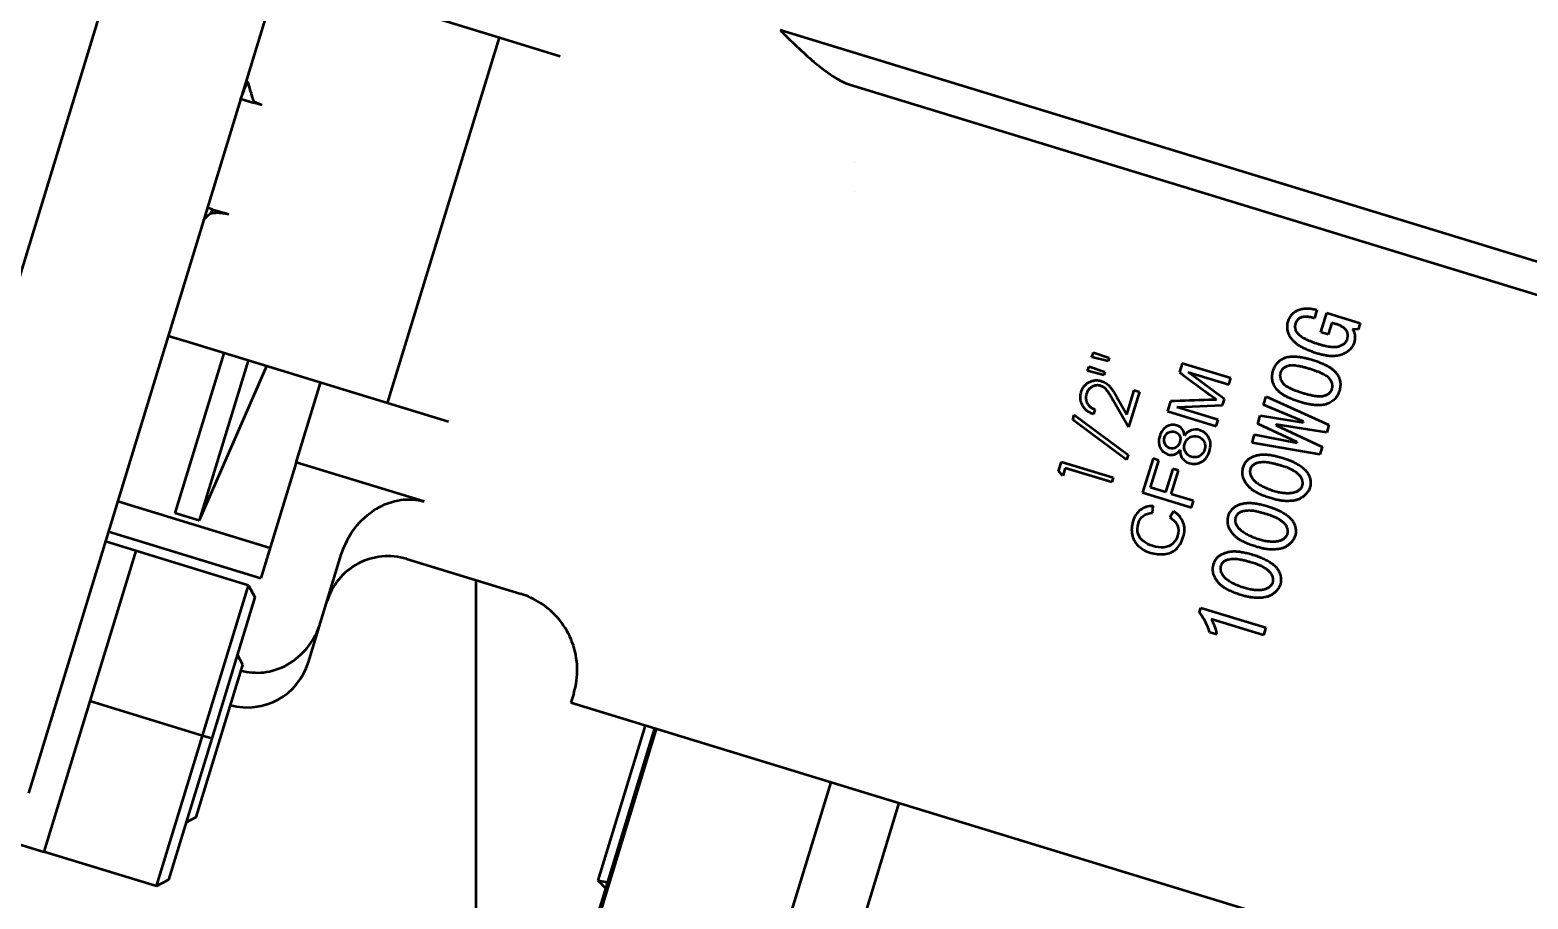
# Model space of a CAD drawing. Header units: inches. Extents: x 11 to 1621, y 11 to 1332.
# Drawn here: x 1195.731 to 1197.582, y 374.137 to 375.21 of the extents above; entities that cross this region are included whole.
import ezdxf

# ---------------------------------------------------------------- set-up
doc = ezdxf.new("R2010")
doc.units = ezdxf.units.IN
doc.header["$LTSCALE"] = 48
doc.header["$MEASUREMENT"] = 0
doc.layers.add('Visible (ANSI)', color=7, linetype='Continuous', lineweight=50)

msp = doc.modelspace()

# ---------------------------------------------------------------- linework, layer by layer
at = {"layer": 'Visible (ANSI)'}
for p, q in [((1196.212298, 375.848619), (1195.728849, 374.267328)), ((1195.601789, 374.525021), (1195.965786, 375.715602)), ((1196.235416, 375.224017), (1196.310716, 375.200995)), ((1196.657483, 375.210251), (1197.93365, 374.820088)), ((1196.172588, 374.749198), (1196.310716, 375.200995)), ((1196.310716, 375.200995), (1196.386016, 375.177974)), ((1196.743372, 375.142823), (1197.884489, 374.793949)), ((1195.991181, 375.125379), (1196.007354, 375.120434)), ((1196.017537, 375.117325), (1196.007351, 375.12044)), ((1196.007354, 375.120434), (1196.007351, 375.12044)), ((1196.749353, 375.046914), (1196.749393, 375.046908)), ((1196.749122, 375.010544), (1196.749109, 375.010557)), ((1195.956383, 374.988606), (1195.949966, 374.990568)), ((1195.956378, 374.988603), (1195.956383, 374.988606)), ((1195.956378, 374.988603), (1195.976319, 374.982507)), ((1197.320942, 374.864352), (1197.317799, 374.854073)), ((1197.325805, 374.836808), (1197.33309, 374.860638)), ((1197.33309, 374.860638), (1197.374208, 374.848067)), ((1197.334682, 374.834094), (1197.325805, 374.836808)), ((1197.339111, 374.848579), (1197.334682, 374.834094)), ((1197.344251, 374.847007), (1197.339111, 374.848579)), ((1197.37178, 374.840124), (1197.36481, 374.840722)), ((1197.374208, 374.848067), (1197.37178, 374.840124)), ((1195.927864, 374.824017), (1195.901509, 374.832075)), ((1196.097288, 374.772219), (1195.927864, 374.824017)), ((1195.970212, 374.81107), (1195.909781, 374.613409)), ((1196.000332, 374.801862), (1195.9399, 374.6042)), ((1197.042861, 374.8062), (1197.044618, 374.811944)), ((1197.062818, 374.801038), (1197.042861, 374.8062)), ((1197.044618, 374.811944), (1197.064037, 374.805025)), ((1197.064037, 374.805025), (1197.062818, 374.801038)), ((1197.154345, 374.798419), (1197.15097, 374.78738)), ((1197.214584, 374.780002), (1197.154345, 374.798419)), ((1196.023071, 374.794909), (1195.9399, 374.6042)), ((1197.037593, 374.788968), (1197.039349, 374.794712)), ((1197.057549, 374.783806), (1197.037593, 374.788968)), ((1197.039349, 374.794712), (1197.05878, 374.787832)), ((1197.05878, 374.787832), (1197.057549, 374.783806)), ((1197.206656, 374.75407), (1197.161741, 374.787504)), ((1197.161741, 374.787504), (1197.212164, 374.772088)), ((1197.212164, 374.772088), (1197.214584, 374.780002)), ((1196.059636, 374.675998), (1196.089758, 374.774521)), ((1196.172588, 374.749198), (1196.097288, 374.772219)), ((1197.085812, 374.735377), (1197.094918, 374.765161)), ((1197.101483, 374.763154), (1197.088186, 374.719664)), ((1197.094918, 374.765161), (1197.101483, 374.763154)), ((1196.247887, 374.726176), (1196.172588, 374.749198)), ((1197.088186, 374.719664), (1197.069286, 374.752584)), ((1197.073617, 374.756616), (1197.085812, 374.735377)), ((1197.14003, 374.751599), (1197.136253, 374.739243)), ((1197.147626, 374.74442), (1197.204396, 374.746679)), ((1197.198912, 374.728741), (1197.147626, 374.74442)), ((1197.204396, 374.746679), (1197.206656, 374.75407)), ((1197.254947, 374.74709), (1197.258089, 374.75737)), ((1197.304305, 374.72638), (1197.254947, 374.74709)), ((1197.258089, 374.75737), (1197.335781, 374.722377)), ((1197.019185, 374.728758), (1197.021035, 374.73481)), ((1197.085672, 374.679158), (1197.019185, 374.728758)), ((1197.021035, 374.73481), (1197.087523, 374.685209)), ((1197.046384, 374.741416), (1197.044628, 374.735672)), ((1197.136253, 374.739243), (1197.196492, 374.720826)), ((1197.196492, 374.720826), (1197.198912, 374.728741)), ((1197.247804, 374.723728), (1197.250947, 374.734008)), ((1197.250947, 374.734008), (1197.30402, 374.725445)), ((1197.30402, 374.725445), (1197.304305, 374.72638)), ((1197.240661, 374.700366), (1197.243804, 374.710645)), ((1197.243804, 374.710645), (1197.296306, 374.700214)), ((1197.296591, 374.701148), (1197.247804, 374.723728)), ((1197.270544, 374.722907), (1197.270259, 374.721972)), ((1197.270259, 374.721972), (1197.327495, 374.695277)), ((1197.332924, 374.713032), (1197.270544, 374.722907)), ((1197.335781, 374.722377), (1197.332924, 374.713032)), ((1197.324638, 374.685932), (1197.240661, 374.700366)), ((1197.296306, 374.700214), (1197.296591, 374.701148)), ((1197.327495, 374.695277), (1197.324638, 374.685932)), ((1196.059636, 374.675998), (1196.015979, 374.5332)), ((1196.217766, 374.627653), (1196.059636, 374.675998)), ((1197.001497, 374.665034), (1197.005115, 374.676868)), ((1197.005115, 374.676868), (1197.06912, 374.6573)), ((1197.009924, 374.669117), (1197.006913, 374.65927)), ((1197.067364, 374.651556), (1197.009924, 374.669117)), ((1197.087523, 374.685209), (1197.085672, 374.679158)), ((1197.118345, 374.68067), (1197.105558, 374.638845)), ((1197.115169, 374.644873), (1197.125449, 374.678498)), ((1197.125449, 374.678498), (1197.118345, 374.68067)), ((1197.006913, 374.65927), (1197.001497, 374.665034)), ((1197.06912, 374.6573), (1197.067364, 374.651556)), ((1197.142729, 374.668272), (1197.133831, 374.639168)), ((1197.140935, 374.636996), (1197.149834, 374.6661)), ((1197.149834, 374.6661), (1197.142729, 374.668272)), ((1197.105558, 374.638845), (1197.165798, 374.620428)), ((1197.133831, 374.639168), (1197.115169, 374.644873)), ((1197.168305, 374.628628), (1197.140935, 374.636996)), ((1195.839107, 374.627966), (1196.027356, 374.570413)), ((1195.9399, 374.6042), (1195.909781, 374.613409)), ((1197.117914, 374.613562), (1197.118533, 374.622201)), ((1197.143469, 374.615739), (1197.138938, 374.60814)), ((1197.165798, 374.620428), (1197.168305, 374.628628)), ((1195.861533, 374.566661), (1195.823883, 374.578172)), ((1195.82773, 374.590754), (1196.015979, 374.5332)), ((1195.861546, 374.566704), (1195.833144, 374.473803)), ((1196.00085, 374.524114), (1195.861546, 374.566704)), ((1196.089706, 374.478105), (1196.115427, 374.562234)), ((1196.196089, 374.556752), (1196.33739, 374.513552)), ((1195.944045, 374.338313), (1196.00085, 374.524114)), ((1196.00085, 374.524114), (1196.008692, 374.509366)), ((1196.281653, 374.530593), (1196.281653, 373.456379)), ((1196.008692, 374.509366), (1195.95534, 374.334859)), ((1197.175586, 374.490856), (1197.1773, 374.496463)), ((1197.1773, 374.496463), (1197.257667, 374.471893)), ((1195.833144, 374.473803), (1195.804741, 374.380902)), ((1196.074747, 374.429174), (1196.089706, 374.478105)), ((1197.197297, 374.463271), (1197.188419, 374.465985)), ((1197.25481, 374.462548), (1197.19033, 374.482261)), ((1197.257667, 374.471893), (1197.25481, 374.462548)), ((1195.993529, 374.426106), (1195.986994, 374.438396)), ((1195.935976, 374.237857), (1195.993529, 374.426106)), ((1195.804741, 374.380902), (1195.776338, 374.288001)), ((1195.944045, 374.338313), (1195.804741, 374.380902)), ((1196.402624, 374.390686), (1196.39917, 374.379391)), ((1196.39917, 374.379391), (1197.641614, 373.999538)), ((1195.88724, 374.152511), (1195.944045, 374.338313)), ((1195.95534, 374.334859), (1195.944045, 374.338313)), ((1196.323824, 373.762635), (1196.502707, 374.347737)), ((1196.326104, 373.761938), (1196.504988, 374.347039)), ((1196.432831, 374.159431), (1196.491453, 374.351177)), ((1195.95534, 374.334859), (1195.901988, 374.160353)), ((1195.776338, 374.288001), (1195.747936, 374.1951)), ((1196.541771, 373.696002), (1196.720654, 374.281104)), ((1196.625842, 373.670299), (1196.804726, 374.2554)), ((1195.935976, 374.237857), (1195.923686, 374.231322)), ((1195.710286, 374.206611), (1195.747936, 374.1951)), ((1195.88724, 374.152511), (1195.747936, 374.1951)), ((1195.901988, 374.160353), (1195.88724, 374.152511)), ((1196.432831, 374.159431), (1196.444509, 374.157377)), ((1196.44219, 374.149795), (1196.432831, 374.159431))]:
    msp.add_line(p, q, dxfattribs=at)
for centre, radius, start, end in [((1247.196979, 358.380235), 50.625, 150.3890484, 174.5628914), ((1247.196979, 358.380235), 50.62647, 150.4164762, 174.5630497), ((1247.196979, 358.380235), 51.6875, 160.5924941, 174.6749842), ((1196.173068, 374.481453), 0.07874, 73, 163), ((1195.999447, 374.452196), 0.07874, 254.432544, 343)]:
    msp.add_arc(centre, radius, start, end, dxfattribs=at)
for centre, major_axis, ratio, start_param, end_param in [((1195.987512, 375.052795), (-0.026061, -0.078487), 0.05744872, 3.66516804, 3.69284502), ((1195.976302, 375.056527), (-0.026147, -0.078767), 0.05737022, 0.41584263, 0.55026337)]:
    msp.add_ellipse(centre, major_axis=major_axis, ratio=ratio, start_param=start_param, end_param=end_param, dxfattribs=at)
for points, knots in [([(1196.657483, 375.210251), (1196.671363, 375.196091), (1196.685408, 375.182572), (1196.71504, 375.15767), (1196.730911, 375.146633), (1196.743372, 375.142823)], [-0.344592757, -0.344592757, -0.344592757, -0.344592757, -0.181405675, -0.181405675, 0, 0, 0, 0]), ([(1196.000077, 375.146601), (1195.999283, 375.146529), (1195.998684, 375.146546), (1195.997924, 375.146747), (1195.99777, 375.146929), (1195.997848, 375.147186)], [-0.0292735664, -0.0292735664, -0.0292735664, -0.0292735664, -0.0146352018, -0.0146352018, -0.000001, -0.000001, -0.000001, -0.000001]), ([(1196.007827, 375.121516), (1196.006168, 375.126008), (1196.004614, 375.130572), (1196.001827, 375.139519), (1196.000735, 375.143536), (1196.000077, 375.146601)], [-0.0645363903, -0.0645363903, -0.0645363903, -0.0645363903, -0.0338155102, -0.0338155102, 0, 0, 0, 0]), ([(1196.017537, 375.117325), (1196.016807, 375.117549), (1196.016079, 375.11779), (1196.012672, 375.119014), (1196.010142, 375.120199), (1196.007827, 375.121516)], [-0.222890169, -0.222890169, -0.222890169, -0.222890169, -0.2170251215, -0.2170251215, -0.195203458, -0.195203458, -0.195203458, -0.195203458]), ([(1195.945533, 374.976069), (1195.945551, 374.976129), (1195.945583, 374.976198), (1195.945633, 374.976284), (1195.945637, 374.976291), (1195.945644, 374.976302), (1195.945646, 374.976306), (1195.945651, 374.976314), (1195.945653, 374.976317), (1195.945656, 374.976322), (1195.945658, 374.976325), (1195.945662, 374.976331), (1195.945663, 374.976334), (1195.945668, 374.976341), (1195.94567, 374.976345), (1195.945679, 374.976358), (1195.945685, 374.976367), (1195.94574, 374.97645), (1195.945799, 374.976532), (1195.945883, 374.976639), (1195.945898, 374.976658), (1195.94637, 374.977241), (1195.94719, 374.978042), (1195.949837, 374.980389), (1195.951921, 374.982087), (1195.954209, 374.983867)], [-0.0524161984, -0.0524161984, -0.0524161984, -0.0524161984, -0.0490577958, -0.0490577958, -0.048765919, -0.048765919, -0.0485912111, -0.0485912111, -0.0484654763, -0.0484654763, -0.0483539014, -0.0483539014, -0.0482326845, -0.0482326845, -0.0480727939, -0.0480727939, -0.0477159604, -0.0477159604, -0.0448155563, -0.0448155563, -0.0441770285, -0.0441770285, -0.0261263922, -0.0261263922, -0.000001, -0.000001, -0.000001, -0.000001]), ([(1195.954209, 374.983867), (1195.955886, 374.984191), (1195.957793, 374.98443), (1195.962717, 374.984685), (1195.965858, 374.98458), (1195.971523, 374.983767), (1195.973941, 374.983232), (1195.976319, 374.982507)], [-0.286975503, -0.286975503, -0.286975503, -0.286975503, -0.2679673126, -0.2679673126, -0.2419719732, -0.2419719732, -0.222890169, -0.222890169, -0.222890169, -0.222890169]), ([(1197.28544, 374.850171), (1197.285727, 374.851037), (1197.28629, 374.852733), (1197.287441, 374.855096), (1197.288778, 374.857246), (1197.290315, 374.859173), (1197.292059, 374.860881), (1197.294014, 374.862352), (1197.296176, 374.863601), (1197.298525, 374.864611), (1197.301018, 374.865388), (1197.303605, 374.865978), (1197.306287, 374.866286), (1197.309055, 374.866366), (1197.31191, 374.866239), (1197.314852, 374.865832), (1197.317889, 374.865245), (1197.31991, 374.864654), (1197.320942, 374.864352)], [0, 0, 0, 0, 0.06356993, 0.12441486, 0.18276562, 0.2397734, 0.29585696, 0.35246938, 0.40989906, 0.46956259, 0.53033772, 0.59173243, 0.65424473, 0.71821264, 0.7846129, 0.85326554, 0.92511412, 1, 1, 1, 1]), ([(1197.317799, 374.854073), (1197.317005, 374.854305), (1197.315463, 374.854756), (1197.313192, 374.855283), (1197.311039, 374.85565), (1197.309013, 374.855912), (1197.307102, 374.855973), (1197.305312, 374.855931), (1197.303649, 374.855693), (1197.302101, 374.855332), (1197.300677, 374.854829), (1197.299383, 374.854167), (1197.298215, 374.853389), (1197.297157, 374.852481), (1197.296253, 374.851412), (1197.295473, 374.850213), (1197.294789, 374.848901), (1197.294477, 374.847945), (1197.294317, 374.847457)], [0, 0, 0, 0, 0.0901416, 0.17520539, 0.25410423, 0.32829694, 0.39770449, 0.46240106, 0.52332224, 0.58052147, 0.63551456, 0.68761878, 0.73857679, 0.78822294, 0.83918519, 0.8905997, 0.94402425, 1, 1, 1, 1]), ([(1197.320894, 374.81072), (1197.319128, 374.811279), (1197.315707, 374.812361), (1197.310835, 374.814212), (1197.306381, 374.816173), (1197.302336, 374.81823), (1197.298709, 374.820408), (1197.295503, 374.822713), (1197.292692, 374.825108), (1197.290324, 374.827645), (1197.28835, 374.830253), (1197.286748, 374.832924), (1197.285579, 374.835673), (1197.284731, 374.83846), (1197.284309, 374.841325), (1197.284302, 374.844241), (1197.284642, 374.84722), (1197.28517, 374.849172), (1197.28544, 374.850171)], [0, 0, 0, 0, 0.09345083, 0.18098817, 0.262829, 0.33888527, 0.40982045, 0.47603564, 0.53790021, 0.59584519, 0.65075509, 0.70267284, 0.75255243, 0.80108806, 0.84927895, 0.89808102, 0.94786861, 1, 1, 1, 1]), ([(1197.294317, 374.847457), (1197.294153, 374.846843), (1197.293833, 374.845649), (1197.293691, 374.843818), (1197.293804, 374.842039), (1197.294199, 374.840294), (1197.29488, 374.8386), (1197.295878, 374.836975), (1197.297086, 374.835352), (1197.298639, 374.833812), (1197.300471, 374.83227), (1197.30269, 374.830804), (1197.30523, 374.829296), (1197.308172, 374.827858), (1197.311445, 374.82639), (1197.315108, 374.824998), (1197.319104, 374.823545), (1197.321924, 374.822672), (1197.323388, 374.822219)], [0, 0, 0, 0, 0.04461673, 0.08669555, 0.12842907, 0.16944791, 0.21195812, 0.25607854, 0.30314797, 0.35380251, 0.40947482, 0.47116356, 0.54047491, 0.61700772, 0.70114934, 0.79255713, 0.89230154, 1, 1, 1, 1]), ([(1197.358473, 374.828353), (1197.358611, 374.828848), (1197.35888, 374.82982), (1197.359099, 374.831289), (1197.359157, 374.832724), (1197.359057, 374.834123), (1197.358786, 374.835483), (1197.35835, 374.836799), (1197.35774, 374.83807), (1197.356979, 374.839314), (1197.35604, 374.840509), (1197.354903, 374.841638), (1197.353584, 374.842698), (1197.352071, 374.843686), (1197.350382, 374.844617), (1197.34851, 374.845483), (1197.346457, 374.846309), (1197.345004, 374.846769), (1197.344251, 374.847007)], [0, 0, 0, 0, 0.0579227, 0.11366039, 0.16715416, 0.21973941, 0.27151216, 0.32326253, 0.37578165, 0.43027515, 0.48748959, 0.54686981, 0.61070245, 0.67811828, 0.75047665, 0.82816187, 0.9108062, 1, 1, 1, 1]), ([(1197.36481, 374.840722), (1197.365167, 374.840237), (1197.365896, 374.83925), (1197.3667, 374.837507), (1197.367328, 374.835563), (1197.367735, 374.83342), (1197.36793, 374.831169), (1197.367875, 374.828859), (1197.367544, 374.826532), (1197.367131, 374.825007), (1197.366923, 374.824237)], [0, 0, 0, 0, 0.10464801, 0.21316667, 0.3323339, 0.45966346, 0.59208888, 0.72510439, 0.86116983, 1, 1, 1, 1]), ([(1197.366923, 374.824237), (1197.366651, 374.823435), (1197.36611, 374.821842), (1197.36493, 374.819612), (1197.363515, 374.817519), (1197.361818, 374.815601), (1197.359877, 374.813812), (1197.357644, 374.812211), (1197.355166, 374.810735), (1197.352433, 374.809414), (1197.349418, 374.808365), (1197.346128, 374.807637), (1197.342561, 374.807302), (1197.338737, 374.807282), (1197.334644, 374.807639), (1197.330287, 374.808316), (1197.325656, 374.809334), (1197.322517, 374.810248), (1197.320894, 374.81072)], [0, 0, 0, 0, 0.04738624, 0.09411363, 0.14082148, 0.18861682, 0.23724118, 0.28840259, 0.34222984, 0.3986719, 0.45814999, 0.52064452, 0.58698143, 0.65848445, 0.73457617, 0.81686968, 0.90535232, 1, 1, 1, 1]), ([(1197.323388, 374.822219), (1197.324776, 374.821806), (1197.327444, 374.821012), (1197.331337, 374.820076), (1197.334934, 374.819353), (1197.338241, 374.818917), (1197.341257, 374.818667), (1197.343989, 374.818727), (1197.346439, 374.818998), (1197.348608, 374.819551), (1197.350515, 374.820284), (1197.352227, 374.821114), (1197.353749, 374.822045), (1197.355083, 374.823092), (1197.356248, 374.824232), (1197.357178, 374.825518), (1197.357959, 374.826879), (1197.358302, 374.827861), (1197.358473, 374.828353)], [0, 0, 0, 0, 0.11019608, 0.2118296, 0.30460826, 0.38928952, 0.46557667, 0.53468102, 0.59695625, 0.65277823, 0.70447798, 0.7522252, 0.79744231, 0.8399791, 0.88105389, 0.92098386, 0.96042258, 1, 1, 1, 1]), ([(1197.266869, 374.789429), (1197.267193, 374.79041), (1197.267825, 374.792327), (1197.269154, 374.794984), (1197.270675, 374.797402), (1197.272463, 374.79955), (1197.274486, 374.801447), (1197.276761, 374.803071), (1197.279269, 374.804446), (1197.282029, 374.805561), (1197.285087, 374.806393), (1197.288464, 374.80686), (1197.292159, 374.806987), (1197.296177, 374.806795), (1197.300519, 374.806264), (1197.305194, 374.805418), (1197.310192, 374.804224), (1197.313605, 374.80322), (1197.315376, 374.802699)], [0, 0, 0, 0, 0.05438894, 0.106204, 0.15600041, 0.20456221, 0.25295533, 0.30169453, 0.35134884, 0.40330107, 0.45812902, 0.51782252, 0.58243155, 0.65263251, 0.72947327, 0.81266464, 0.90276008, 1, 1, 1, 1]), ([(1197.315376, 374.802699), (1197.317136, 374.80214), (1197.320532, 374.801062), (1197.325355, 374.799254), (1197.329722, 374.797337), (1197.333645, 374.795335), (1197.337121, 374.793243), (1197.340154, 374.791058), (1197.342728, 374.78876), (1197.344863, 374.786358), (1197.346578, 374.783867), (1197.347946, 374.781315), (1197.348953, 374.77868), (1197.349612, 374.775969), (1197.349903, 374.77318), (1197.349839, 374.77032), (1197.349442, 374.767374), (1197.34891, 374.765427), (1197.348637, 374.764429)], [0, 0, 0, 0, 0.09661478, 0.18644606, 0.26941606, 0.34607349, 0.41674075, 0.48153084, 0.54141245, 0.59696029, 0.64931745, 0.69931764, 0.74812883, 0.79652896, 0.84490129, 0.8944631, 0.94594505, 1, 1, 1, 1]), ([(1197.15097, 374.78738), (1197.163429, 374.77816), (1197.175888, 374.76894), (1197.192124, 374.756925), (1197.195011, 374.754838), (1197.196986, 374.753471)], [0, 0, 0, 0, 0.76741047, 0.76741047, 1, 1, 1, 1]), ([(1197.29952, 374.750834), (1197.297759, 374.751392), (1197.294368, 374.752465), (1197.289563, 374.754292), (1197.285219, 374.756222), (1197.281324, 374.758224), (1197.277893, 374.760345), (1197.274928, 374.762577), (1197.272386, 374.764881), (1197.270341, 374.767337), (1197.268691, 374.769856), (1197.267396, 374.77245), (1197.266445, 374.775112), (1197.265821, 374.777846), (1197.265556, 374.780656), (1197.265658, 374.783533), (1197.26604, 374.786491), (1197.266588, 374.788434), (1197.266869, 374.789429)], [0, 0, 0, 0, 0.09676443, 0.18643995, 0.26926255, 0.34578441, 0.41580218, 0.48041399, 0.54008758, 0.59515894, 0.64745977, 0.69755538, 0.74681392, 0.79524466, 0.84415292, 0.89431532, 0.94587702, 1, 1, 1, 1]), ([(1197.275747, 374.786714), (1197.275608, 374.786213), (1197.275331, 374.785211), (1197.275202, 374.783664), (1197.27523, 374.782113), (1197.27552, 374.780564), (1197.275968, 374.778999), (1197.276627, 374.777422), (1197.277542, 374.775872), (1197.278603, 374.774249), (1197.280057, 374.772652), (1197.281963, 374.7711), (1197.284329, 374.769558), (1197.287159, 374.768027), (1197.290447, 374.766502), (1197.294196, 374.764988), (1197.298405, 374.763476), (1197.301388, 374.762539), (1197.302948, 374.762048)], [0, 0, 0, 0, 0.03819307, 0.07619007, 0.11362419, 0.15189182, 0.19161124, 0.23316397, 0.27707197, 0.3237404, 0.37544425, 0.43505884, 0.50393914, 0.58271705, 0.6713751, 0.77019893, 0.87983722, 1, 1, 1, 1]), ([(1197.311948, 374.791485), (1197.31038, 374.791949), (1197.307383, 374.792837), (1197.303054, 374.793959), (1197.299104, 374.794819), (1197.295532, 374.795402), (1197.29234, 374.795759), (1197.28953, 374.795828), (1197.287097, 374.795668), (1197.285021, 374.795201), (1197.283236, 374.794532), (1197.281639, 374.793784), (1197.280214, 374.792901), (1197.278977, 374.791886), (1197.277882, 374.790783), (1197.276996, 374.789531), (1197.27624, 374.788188), (1197.275912, 374.787208), (1197.275747, 374.786714)], [0, 0, 0, 0, 0.12093809, 0.23126303, 0.33068543, 0.41985414, 0.49896435, 0.56804163, 0.62753598, 0.67889752, 0.72476902, 0.76835238, 0.80915383, 0.84838545, 0.88650245, 0.92375559, 0.9615605, 1, 1, 1, 1]), ([(1197.33976, 374.767144), (1197.339891, 374.767648), (1197.340152, 374.768647), (1197.340288, 374.770184), (1197.340228, 374.771722), (1197.339923, 374.773258), (1197.33943, 374.774804), (1197.338685, 374.776337), (1197.33775, 374.777872), (1197.336588, 374.779434), (1197.335075, 374.781004), (1197.333088, 374.782503), (1197.330685, 374.784034), (1197.327812, 374.785535), (1197.3245, 374.787053), (1197.320722, 374.788558), (1197.316495, 374.790051), (1197.313507, 374.790993), (1197.311948, 374.791485)], [0, 0, 0, 0, 0.03810917, 0.07556146, 0.11261244, 0.15057777, 0.18994303, 0.23124624, 0.27507887, 0.32158721, 0.37362596, 0.43421335, 0.50349768, 0.58230388, 0.67151695, 0.77045245, 0.88018996, 1, 1, 1, 1]), ([(1197.044628, 374.735672), (1197.043878, 374.735943), (1197.042403, 374.736474), (1197.040327, 374.737485), (1197.038391, 374.738616), (1197.036632, 374.739915), (1197.035019, 374.741354), (1197.033563, 374.742934), (1197.032274, 374.744672), (1197.031162, 374.746536), (1197.030213, 374.748481), (1197.029493, 374.750487), (1197.028988, 374.752518), (1197.028676, 374.754575), (1197.028608, 374.756664), (1197.028731, 374.758784), (1197.029074, 374.760934), (1197.029472, 374.762349), (1197.029675, 374.763068)], [0, 0, 0, 0, 0.06879079, 0.13510329, 0.19897867, 0.2619043, 0.32349497, 0.38519538, 0.44696924, 0.50976478, 0.57225057, 0.63340518, 0.69325116, 0.75258316, 0.81257927, 0.87327508, 0.93554994, 1, 1, 1, 1]), ([(1197.029675, 374.763068), (1197.029906, 374.763765), (1197.03036, 374.765134), (1197.031252, 374.767062), (1197.032272, 374.768846), (1197.033437, 374.770475), (1197.034776, 374.771926), (1197.036248, 374.773223), (1197.037849, 374.774391), (1197.039606, 374.775346), (1197.041419, 374.776162), (1197.043276, 374.776776), (1197.045136, 374.777219), (1197.047011, 374.77749), (1197.048901, 374.777533), (1197.050803, 374.777423), (1197.052717, 374.777104), (1197.053974, 374.776761), (1197.054613, 374.776586)], [0, 0, 0, 0, 0.06947546, 0.1365168, 0.20078882, 0.26382967, 0.32573502, 0.38729069, 0.44950922, 0.51296782, 0.57627522, 0.6375801, 0.69790261, 0.75717209, 0.81659853, 0.87665317, 0.93728964, 1, 1, 1, 1]), ([(1197.05337, 374.770685), (1197.05293, 374.770807), (1197.052062, 374.771047), (1197.050738, 374.771231), (1197.049427, 374.771298), (1197.048117, 374.771219), (1197.046817, 374.770985), (1197.045529, 374.770609), (1197.044245, 374.770114), (1197.042985, 374.769472), (1197.04178, 374.768713), (1197.040658, 374.767864), (1197.039646, 374.766913), (1197.038736, 374.765867), (1197.037925, 374.76473), (1197.037227, 374.763496), (1197.036621, 374.762175), (1197.036308, 374.761242), (1197.036149, 374.760767)], [0, 0, 0, 0, 0.0619654, 0.12212191, 0.1809885, 0.23993322, 0.29990583, 0.35998885, 0.42177574, 0.48657583, 0.5515348, 0.61501754, 0.67725862, 0.73972996, 0.8030501, 0.86649513, 0.93197347, 1, 1, 1, 1]), ([(1197.069286, 374.752584), (1197.06884, 374.753382), (1197.067983, 374.754913), (1197.066716, 374.757096), (1197.065526, 374.759072), (1197.064418, 374.760851), (1197.063362, 374.76241), (1197.062422, 374.763795), (1197.06152, 374.76495), (1197.060457, 374.766229), (1197.059091, 374.76757), (1197.057328, 374.768904), (1197.055421, 374.769971), (1197.054056, 374.770446), (1197.05337, 374.770685)], [0, 0, 0, 0, 0.11080264, 0.2128292, 0.30610131, 0.39064732, 0.46692447, 0.53448104, 0.59358694, 0.644557, 0.73620045, 0.82502403, 0.91198558, 1, 1, 1, 1]), ([(1197.054613, 374.776586), (1197.055495, 374.776283), (1197.057244, 374.775681), (1197.05968, 374.774362), (1197.061945, 374.772772), (1197.063669, 374.771166), (1197.064996, 374.769671), (1197.066065, 374.768362), (1197.06719, 374.766869), (1197.068362, 374.765178), (1197.069601, 374.763309), (1197.070901, 374.761251), (1197.072242, 374.758999), (1197.073148, 374.757429), (1197.073617, 374.756616)], [0, 0, 0, 0, 0.0987022, 0.19567231, 0.29242243, 0.39134254, 0.44446244, 0.50422878, 0.57035234, 0.64254575, 0.72228751, 0.80792112, 0.90046954, 1, 1, 1, 1]), ([(1197.348637, 374.764429), (1197.348306, 374.76345), (1197.347659, 374.761538), (1197.346333, 374.758865), (1197.344783, 374.756434), (1197.342978, 374.75425), (1197.340893, 374.752351), (1197.338583, 374.750679), (1197.336005, 374.749276), (1197.333175, 374.748119), (1197.330049, 374.747263), (1197.326612, 374.746774), (1197.322865, 374.746593), (1197.3188, 374.746772), (1197.314423, 374.747292), (1197.309725, 374.748128), (1197.304709, 374.749304), (1197.301291, 374.750312), (1197.29952, 374.750834)], [0, 0, 0, 0, 0.05379475, 0.10502888, 0.1549567, 0.20367494, 0.25211281, 0.30143604, 0.35186638, 0.40456197, 0.46034095, 0.52020199, 0.58499399, 0.65547808, 0.73182276, 0.81443101, 0.90385029, 1, 1, 1, 1]), ([(1197.302948, 374.762048), (1197.304516, 374.761583), (1197.307518, 374.76069), (1197.311865, 374.759586), (1197.315843, 374.758739), (1197.319444, 374.758155), (1197.322676, 374.757835), (1197.325539, 374.757786), (1197.328039, 374.757978), (1197.330193, 374.758478), (1197.332032, 374.759206), (1197.333694, 374.759981), (1197.335172, 374.760892), (1197.336456, 374.761929), (1197.337577, 374.763052), (1197.338493, 374.76431), (1197.339241, 374.765673), (1197.339587, 374.766653), (1197.33976, 374.767144)], [0, 0, 0, 0, 0.11906094, 0.22813267, 0.32648784, 0.41520296, 0.49368873, 0.56278048, 0.62347269, 0.67583689, 0.72311126, 0.76725949, 0.80928708, 0.84912962, 0.88724685, 0.92448053, 0.96212911, 1, 1, 1, 1]), ([(1197.036149, 374.760767), (1197.036009, 374.760262), (1197.035734, 374.759271), (1197.035473, 374.757773), (1197.035362, 374.756302), (1197.035384, 374.754858), (1197.03554, 374.753441), (1197.035848, 374.752049), (1197.036307, 374.750688), (1197.036894, 374.749361), (1197.037609, 374.748085), (1197.038476, 374.746891), (1197.039472, 374.745776), (1197.040588, 374.744726), (1197.041845, 374.743767), (1197.04324, 374.742901), (1197.044752, 374.742091), (1197.045831, 374.741645), (1197.046384, 374.741416)], [0, 0, 0, 0, 0.06443867, 0.12654691, 0.18688715, 0.24587754, 0.30404088, 0.36219122, 0.42097593, 0.48066028, 0.54060027, 0.6006891, 0.66193579, 0.72444251, 0.78903839, 0.85631376, 0.92635203, 1, 1, 1, 1]), ([(1197.196986, 374.753471), (1197.194824, 374.753456), (1197.191565, 374.753377), (1197.171457, 374.752697), (1197.155744, 374.752142), (1197.14003, 374.751599)], [0, 0, 0, 0, 0.21847509, 0.21847509, 1, 1, 1, 1]), ([(1197.157125, 374.708911), (1197.156941, 374.712332), (1197.156052, 374.715101), (1197.152851, 374.719411), (1197.150641, 374.720883), (1197.14346, 374.723078), (1197.139242, 374.722564), (1197.131101, 374.717847), (1197.128252, 374.713957), (1197.12495, 374.703156), (1197.125126, 374.698385), (1197.129107, 374.690075), (1197.13231, 374.687326), (1197.139584, 374.685103), (1197.142313, 374.685101), (1197.144859, 374.685987)], [0, 0, 0, 0, 0.10843498, 0.10843498, 0.21700031, 0.21700031, 0.38640995, 0.38640995, 0.5554255, 0.5554255, 0.72295845, 0.72295845, 0.88965294, 0.88965294, 1, 1, 1, 1]), ([(1197.146665, 374.69454), (1197.144285, 374.693204), (1197.141667, 374.692964), (1197.136289, 374.694608), (1197.134428, 374.696235), (1197.131995, 374.701175), (1197.131818, 374.703849), (1197.133588, 374.709638), (1197.13525, 374.711766), (1197.137686, 374.71312)], [0, 0, 0, 0, 0.27439397, 0.27439397, 0.51764052, 0.51764052, 0.76080256, 0.76080256, 1, 1, 1, 1]), ([(1197.137686, 374.71312), (1197.140132, 374.714479), (1197.142703, 374.71476), (1197.14802, 374.713134), (1197.149922, 374.711529), (1197.152384, 374.706683), (1197.152525, 374.704005), (1197.150706, 374.698057), (1197.149061, 374.695872), (1197.146665, 374.69454)], [0, 0, 0, 0, 0.25593439, 0.25593439, 0.50168957, 0.50168957, 0.74752271, 0.74752271, 1, 1, 1, 1]), ([(1197.151811, 374.691528), (1197.151612, 374.687461), (1197.152528, 374.684007), (1197.156571, 374.678305), (1197.15953, 374.676264), (1197.168714, 374.673456), (1197.173683, 374.674001), (1197.183009, 374.679344), (1197.18628, 374.68373), (1197.190023, 374.695974), (1197.189774, 374.701444), (1197.185056, 374.711089), (1197.181298, 374.714285), (1197.172422, 374.716999), (1197.168916, 374.716996), (1197.16234, 374.714642), (1197.159491, 374.71235), (1197.157125, 374.708911)], [0, 0, 0, 0, 0.10750345, 0.10750345, 0.21461568, 0.21461568, 0.35883765, 0.35883765, 0.50335626, 0.50335626, 0.64787486, 0.64787486, 0.79177246, 0.79177246, 0.8960336, 0.8960336, 1, 1, 1, 1]), ([(1197.172474, 374.682557), (1197.170202, 374.682124), (1197.167997, 374.682243), (1197.162434, 374.683944), (1197.159926, 374.685994), (1197.156738, 374.692103), (1197.15651, 374.695433), (1197.158726, 374.702681), (1197.160828, 374.705368), (1197.163902, 374.707099)], [0, 0, 0, 0, 0.16829783, 0.16829783, 0.44347093, 0.44347093, 0.71869099, 0.71869099, 1, 1, 1, 1]), ([(1197.163902, 374.707099), (1197.166975, 374.70883), (1197.170292, 374.709152), (1197.177366, 374.706989), (1197.179884, 374.704919), (1197.183001, 374.698797), (1197.183204, 374.69544), (1197.181376, 374.689461), (1197.180167, 374.687437), (1197.176768, 374.684036), (1197.174762, 374.682985), (1197.172474, 374.682557)], [0, 0, 0, 0, 0.23527437, 0.23527437, 0.46749323, 0.46749323, 0.69976761, 0.69976761, 0.84988381, 0.84988381, 1, 1, 1, 1]), ([(1197.258338, 374.633651), (1197.257345, 374.633996), (1197.255416, 374.63469), (1197.252636, 374.635811), (1197.250026, 374.636941), (1197.247605, 374.638111), (1197.245382, 374.639323), (1197.243336, 374.640551), (1197.241479, 374.641814), (1197.239261, 374.643517), (1197.236808, 374.645804), (1197.234254, 374.648783), (1197.232119, 374.651989), (1197.230708, 374.654837), (1197.229825, 374.657202), (1197.229339, 374.659024), (1197.229016, 374.660882), (1197.228868, 374.662776), (1197.228915, 374.664698), (1197.229114, 374.666655), (1197.229476, 374.668651), (1197.230016, 374.670657), (1197.230722, 374.672628), (1197.231629, 374.674499), (1197.232754, 374.676229), (1197.234061, 374.677829), (1197.235558, 374.679291), (1197.237242, 374.680627), (1197.239135, 374.681807), (1197.241187, 374.682869), (1197.243368, 374.683781), (1197.245636, 374.684533), (1197.247972, 374.685126), (1197.250381, 374.68554), (1197.252856, 374.685815), (1197.255402, 374.685902), (1197.258014, 374.68582), (1197.261643, 374.685499), (1197.266358, 374.684751), (1197.272216, 374.683448), (1197.277846, 374.68183), (1197.281509, 374.680616), (1197.283144, 374.680038)], [0, 0, 0, 0, 0.02810558, 0.05481747, 0.08014889, 0.10415005, 0.12670645, 0.14783322, 0.16793566, 0.18672126, 0.22257761, 0.25739232, 0.29143039, 0.32532291, 0.34213176, 0.35887158, 0.37568043, 0.3924854, 0.40959118, 0.42702244, 0.4450503, 0.46377346, 0.48251051, 0.50096842, 0.51924856, 0.53755145, 0.55610288, 0.57511976, 0.59490844, 0.61566932, 0.63686004, 0.6580311, 0.67952661, 0.70124133, 0.72335442, 0.74605571, 0.76930068, 0.79321931, 0.84343047, 0.89682795, 0.95362053, 1, 1, 1, 1]), ([(1197.282873, 374.66999), (1197.281759, 374.670395), (1197.279155, 374.671257), (1197.275096, 374.672415), (1197.270813, 374.673616), (1197.266696, 374.674615), (1197.262753, 374.675509), (1197.258921, 374.676153), (1197.255155, 374.676331), (1197.251462, 374.676097), (1197.248456, 374.675617), (1197.246183, 374.674971), (1197.244614, 374.674394), (1197.243221, 374.673644), (1197.241968, 374.672788), (1197.240905, 374.671782), (1197.239993, 374.670648), (1197.239256, 374.66938), (1197.238664, 374.668011), (1197.238255, 374.666574), (1197.238077, 374.665094), (1197.238099, 374.663599), (1197.238318, 374.662082), (1197.238776, 374.660558), (1197.239435, 374.659017), (1197.240318, 374.657469), (1197.24138, 374.655885), (1197.2427, 374.654332), (1197.244241, 374.652799), (1197.246037, 374.651307), (1197.24807, 374.649842), (1197.250335, 374.648392), (1197.252844, 374.646986), (1197.255599, 374.645621), (1197.257529, 374.644753), (1197.258534, 374.64432)], [0, 0, 0, 0, 0.04334545, 0.10025234, 0.15431023, 0.20599956, 0.25512333, 0.30212834, 0.34786455, 0.39260015, 0.43728189, 0.45881618, 0.47893385, 0.49827233, 0.51649446, 0.53427613, 0.55160053, 0.56952118, 0.58771525, 0.60602658, 0.62393908, 0.64200436, 0.66055193, 0.67982112, 0.70001239, 0.72169526, 0.74491117, 0.76962607, 0.79606686, 0.82433227, 0.85488205, 0.88763197, 0.9226307, 0.95997742, 1, 1, 1, 1]), ([(1197.283144, 374.680038), (1197.283637, 374.679865), (1197.285199, 374.679303), (1197.287765, 374.678327), (1197.290766, 374.677054), (1197.293575, 374.675717), (1197.296219, 374.674352), (1197.298664, 374.672909), (1197.300918, 374.671395), (1197.303014, 374.669862), (1197.304902, 374.668236), (1197.306618, 374.666569), (1197.308117, 374.664808), (1197.309439, 374.662992), (1197.310561, 374.661092), (1197.311444, 374.659099), (1197.312173, 374.657046), (1197.312673, 374.654908), (1197.312984, 374.652725), (1197.313096, 374.65054), (1197.312949, 374.648399), (1197.312615, 374.646321), (1197.312004, 374.644317), (1197.311218, 374.642371), (1197.310152, 374.640522), (1197.30891, 374.638712), (1197.30742, 374.637023), (1197.305817, 374.635448), (1197.304169, 374.634008), (1197.302474, 374.632757), (1197.300741, 374.631678), (1197.298977, 374.630748), (1197.297173, 374.629989), (1197.295329, 374.629412), (1197.292827, 374.628903), (1197.289677, 374.628501), (1197.285873, 374.628252), (1197.282058, 374.628263), (1197.27885, 374.628502), (1197.276203, 374.628822), (1197.27407, 374.629205), (1197.271789, 374.629668), (1197.269377, 374.630264), (1197.266818, 374.630953), (1197.264111, 374.631738), (1197.261269, 374.632655), (1197.25933, 374.633306), (1197.258338, 374.633651)], [0, 0, 0, 0, 0.0139768, 0.04437562, 0.07341244, 0.10113019, 0.12754822, 0.15294018, 0.17702792, 0.20014042, 0.22231756, 0.24360201, 0.26405286, 0.28408788, 0.30360914, 0.32292672, 0.34231757, 0.36176672, 0.38153961, 0.40123405, 0.4201322, 0.43884006, 0.45739149, 0.47602688, 0.4948533, 0.51434053, 0.53463364, 0.55498757, 0.57441194, 0.59309197, 0.61127147, 0.62895174, 0.64636283, 0.66354374, 0.68051206, 0.71458185, 0.7483771, 0.78241518, 0.81649909, 0.83434708, 0.85369495, 0.87443325, 0.89657045, 0.92013562, 0.94530215, 0.97192036, 1, 1, 1, 1]), ([(1197.258534, 374.64432), (1197.259553, 374.643882), (1197.261573, 374.643051), (1197.264602, 374.641932), (1197.267583, 374.640969), (1197.270506, 374.640124), (1197.273377, 374.639434), (1197.276199, 374.638892), (1197.27897, 374.638502), (1197.281675, 374.638235), (1197.284274, 374.63811), (1197.28674, 374.638152), (1197.289052, 374.63835), (1197.291208, 374.638691), (1197.293212, 374.639178), (1197.29506, 374.63983), (1197.296774, 374.640607), (1197.298306, 374.641562), (1197.299668, 374.642607), (1197.300825, 374.643746), (1197.30177, 374.644959), (1197.302514, 374.646247), (1197.303043, 374.64761), (1197.303373, 374.649043), (1197.303455, 374.65055), (1197.303349, 374.652103), (1197.303029, 374.65367), (1197.302535, 374.65521), (1197.301839, 374.656704), (1197.300953, 374.658148), (1197.299868, 374.659539), (1197.298613, 374.660892), (1197.297156, 374.662188), (1197.294954, 374.663862), (1197.291931, 374.665794), (1197.288051, 374.667877), (1197.284982, 374.669206), (1197.283223, 374.669863), (1197.282873, 374.66999)], [0, 0, 0, 0, 0.04053524, 0.07985584, 0.1180175, 0.15507655, 0.19109452, 0.22592397, 0.26008144, 0.29338736, 0.32526949, 0.35519102, 0.38349169, 0.41002522, 0.43495178, 0.45877268, 0.48157635, 0.50361083, 0.52466079, 0.54419947, 0.5628373, 0.58070766, 0.59840157, 0.61609548, 0.63423064, 0.65335921, 0.67289789, 0.69253839, 0.7123748, 0.73299871, 0.75435608, 0.77678876, 0.80037262, 0.82556704, 0.87785706, 0.93136277, 0.98640779, 1, 1, 1, 1]), ([(1196.115427, 374.562234), (1196.118843, 374.573406), (1196.125275, 374.585862), (1196.139235, 374.603978), (1196.149142, 374.613041), (1196.167413, 374.624106), (1196.178833, 374.628418), (1196.197999, 374.631094), (1196.208988, 374.630336), (1196.217766, 374.627653)], [-0.957682418, -0.957682418, -0.957682418, -0.957682418, -0.868663282, -0.868663282, -0.783405476, -0.783405476, -0.705892069, -0.705892069, -0.635947237, -0.635947237, -0.635947237, -0.635947237]), ([(1197.118533, 374.622201), (1197.112461, 374.622236), (1197.107244, 374.620605), (1197.09852, 374.614034), (1197.09539, 374.60928), (1197.091821, 374.597606), (1197.091506, 374.592222), (1197.093563, 374.581631), (1197.09605, 374.577045), (1197.10387, 374.569247), (1197.108973, 374.566347), (1197.121008, 374.562668), (1197.126721, 374.562118), (1197.138085, 374.563434), (1197.142883, 374.565432), (1197.150721, 374.572201), (1197.153718, 374.577225), (1197.157733, 374.590358), (1197.15768, 374.596358), (1197.153528, 374.607385), (1197.14949, 374.612008), (1197.143469, 374.615739)], [0, 0, 0, 0, 0.1152397, 0.1152397, 0.23076305, 0.23076305, 0.33269541, 0.33269541, 0.43477115, 0.43477115, 0.53670379, 0.53670379, 0.63037163, 0.63037163, 0.72417329, 0.72417329, 0.81813089, 0.81813089, 0.90896402, 0.90896402, 1, 1, 1, 1]), ([(1197.138938, 374.60814), (1197.143664, 374.605464), (1197.146826, 374.602139), (1197.150042, 374.594199), (1197.15013, 374.589907), (1197.14757, 374.581533), (1197.145558, 374.578315), (1197.139784, 374.572999), (1197.136206, 374.57148), (1197.127622, 374.57074), (1197.122915, 374.571329), (1197.113823, 374.574109), (1197.110169, 374.575937), (1197.103475, 374.580828), (1197.101189, 374.583989), (1197.098696, 374.591735), (1197.098812, 374.596058), (1197.101538, 374.604972), (1197.103592, 374.608107), (1197.10927, 374.612341), (1197.113096, 374.613457), (1197.117914, 374.613562)], [0, 0, 0, 0, 0.13205335, 0.13205335, 0.26481877, 0.26481877, 0.3746144, 0.3746144, 0.48458441, 0.48458441, 0.59455443, 0.59455443, 0.68001305, 0.68001305, 0.76547168, 0.76547168, 0.85121693, 0.85121693, 0.92556747, 0.92556747, 1, 1, 1, 1]), ([(1197.240053, 374.573843), (1197.23906, 374.574188), (1197.237131, 374.574882), (1197.234351, 374.576003), (1197.231741, 374.577133), (1197.22932, 374.578303), (1197.227097, 374.579515), (1197.22505, 374.580743), (1197.223194, 374.582006), (1197.220976, 374.583709), (1197.218523, 374.585996), (1197.215968, 374.588975), (1197.213834, 374.592181), (1197.212423, 374.595029), (1197.21154, 374.597394), (1197.211054, 374.599217), (1197.210731, 374.601074), (1197.210583, 374.602968), (1197.21063, 374.60489), (1197.210828, 374.606847), (1197.211191, 374.608843), (1197.211731, 374.610849), (1197.212437, 374.61282), (1197.213344, 374.614691), (1197.214469, 374.616421), (1197.215775, 374.618021), (1197.217273, 374.619483), (1197.218957, 374.620819), (1197.22085, 374.622), (1197.222902, 374.623062), (1197.225083, 374.623973), (1197.227351, 374.624725), (1197.229687, 374.625318), (1197.232096, 374.625732), (1197.23457, 374.626007), (1197.237116, 374.626094), (1197.239729, 374.626012), (1197.243358, 374.625691), (1197.248073, 374.624943), (1197.253931, 374.623641), (1197.259561, 374.622022), (1197.263224, 374.620808), (1197.264859, 374.620231)], [0, 0, 0, 0, 0.02810558, 0.05481747, 0.08014889, 0.10415005, 0.12670645, 0.14783322, 0.16793566, 0.18672126, 0.22257761, 0.25739232, 0.29143039, 0.32532291, 0.34213176, 0.35887158, 0.37568043, 0.3924854, 0.40959118, 0.42702244, 0.4450503, 0.46377346, 0.48251051, 0.50096842, 0.51924856, 0.53755145, 0.55610288, 0.57511976, 0.59490844, 0.61566932, 0.63686004, 0.6580311, 0.67952661, 0.70124133, 0.72335442, 0.74605571, 0.76930068, 0.79321931, 0.84343047, 0.89682795, 0.95362053, 1, 1, 1, 1]), ([(1197.264588, 374.610182), (1197.263474, 374.610587), (1197.26087, 374.611449), (1197.256811, 374.612607), (1197.252527, 374.613809), (1197.24841, 374.614807), (1197.244468, 374.615701), (1197.240636, 374.616345), (1197.23687, 374.616523), (1197.233177, 374.616289), (1197.230171, 374.615809), (1197.227898, 374.615163), (1197.226329, 374.614586), (1197.224936, 374.613836), (1197.223683, 374.612981), (1197.22262, 374.611974), (1197.221708, 374.61084), (1197.22097, 374.609572), (1197.220379, 374.608203), (1197.21997, 374.606766), (1197.219792, 374.605286), (1197.219814, 374.603792), (1197.220033, 374.602274), (1197.220491, 374.60075), (1197.22115, 374.599209), (1197.222033, 374.597661), (1197.223095, 374.596077), (1197.224415, 374.594524), (1197.225956, 374.592991), (1197.227752, 374.591499), (1197.229785, 374.590034), (1197.23205, 374.588584), (1197.234559, 374.587178), (1197.237314, 374.585813), (1197.239244, 374.584945), (1197.240249, 374.584512)], [0, 0, 0, 0, 0.04334545, 0.10025234, 0.15431023, 0.20599956, 0.25512333, 0.30212834, 0.34786455, 0.39260015, 0.43728189, 0.45881618, 0.47893385, 0.49827233, 0.51649446, 0.53427613, 0.55160053, 0.56952118, 0.58771525, 0.60602658, 0.62393908, 0.64200436, 0.66055193, 0.67982112, 0.70001239, 0.72169526, 0.74491117, 0.76962607, 0.79606686, 0.82433227, 0.85488205, 0.88763197, 0.9226307, 0.95997742, 1, 1, 1, 1]), ([(1197.264859, 374.620231), (1197.265352, 374.620057), (1197.266914, 374.619496), (1197.26948, 374.618519), (1197.272481, 374.617246), (1197.27529, 374.615909), (1197.277934, 374.614544), (1197.280379, 374.613101), (1197.282633, 374.611587), (1197.284729, 374.610055), (1197.286617, 374.608428), (1197.288332, 374.606761), (1197.289832, 374.605), (1197.291154, 374.603185), (1197.292276, 374.601284), (1197.293159, 374.599291), (1197.293887, 374.597238), (1197.294387, 374.5951), (1197.294699, 374.592917), (1197.294811, 374.590732), (1197.294664, 374.588591), (1197.29433, 374.586513), (1197.293719, 374.58451), (1197.292933, 374.582563), (1197.291867, 374.580714), (1197.290625, 374.578904), (1197.289135, 374.577215), (1197.287532, 374.57564), (1197.285884, 374.5742), (1197.284188, 374.572949), (1197.282456, 374.57187), (1197.280692, 374.570941), (1197.278888, 374.570181), (1197.277044, 374.569604), (1197.274542, 374.569095), (1197.271392, 374.568693), (1197.267587, 374.568444), (1197.263773, 374.568456), (1197.260565, 374.568694), (1197.257918, 374.569014), (1197.255785, 374.569397), (1197.253504, 374.56986), (1197.251092, 374.570456), (1197.248532, 374.571145), (1197.245826, 374.57193), (1197.242984, 374.572847), (1197.241045, 374.573498), (1197.240053, 374.573843)], [0, 0, 0, 0, 0.0139768, 0.04437562, 0.07341244, 0.10113019, 0.12754822, 0.15294018, 0.17702792, 0.20014042, 0.22231756, 0.24360201, 0.26405286, 0.28408788, 0.30360914, 0.32292672, 0.34231757, 0.36176672, 0.38153961, 0.40123405, 0.4201322, 0.43884006, 0.45739149, 0.47602688, 0.4948533, 0.51434053, 0.53463364, 0.55498757, 0.57441194, 0.59309197, 0.61127147, 0.62895174, 0.64636283, 0.66354374, 0.68051206, 0.71458185, 0.7483771, 0.78241518, 0.81649909, 0.83434708, 0.85369495, 0.87443325, 0.89657045, 0.92013562, 0.94530215, 0.97192036, 1, 1, 1, 1]), ([(1197.240249, 374.584512), (1197.241268, 374.584074), (1197.243288, 374.583243), (1197.246316, 374.582124), (1197.249298, 374.581161), (1197.252221, 374.580316), (1197.255092, 374.579626), (1197.257913, 374.579085), (1197.260685, 374.578694), (1197.263389, 374.578427), (1197.265989, 374.578303), (1197.268455, 374.578344), (1197.270767, 374.578542), (1197.272923, 374.578884), (1197.274927, 374.57937), (1197.276775, 374.580022), (1197.278488, 374.580799), (1197.280021, 374.581755), (1197.281382, 374.582799), (1197.28254, 374.583938), (1197.283485, 374.585151), (1197.284229, 374.58644), (1197.284758, 374.587802), (1197.285088, 374.589235), (1197.28517, 374.590742), (1197.285064, 374.592296), (1197.284744, 374.593862), (1197.28425, 374.595402), (1197.283554, 374.596896), (1197.282668, 374.59834), (1197.281582, 374.599731), (1197.280328, 374.601084), (1197.278871, 374.60238), (1197.276669, 374.604054), (1197.273645, 374.605986), (1197.269766, 374.608069), (1197.266697, 374.609398), (1197.264938, 374.610055), (1197.264588, 374.610182)], [0, 0, 0, 0, 0.04053524, 0.07985584, 0.1180175, 0.15507655, 0.19109452, 0.22592397, 0.26008144, 0.29338736, 0.32526949, 0.35519102, 0.38349169, 0.41002522, 0.43495178, 0.45877268, 0.48157635, 0.50361083, 0.52466079, 0.54419947, 0.5628373, 0.58070766, 0.59840157, 0.61609548, 0.63423064, 0.65335921, 0.67289789, 0.69253839, 0.7123748, 0.73299871, 0.75435608, 0.77678876, 0.80037262, 0.82556704, 0.87785706, 0.93136277, 0.98640779, 1, 1, 1, 1]), ([(1197.221768, 374.514035), (1197.220775, 374.51438), (1197.218846, 374.515075), (1197.216066, 374.516195), (1197.213456, 374.517325), (1197.211034, 374.518495), (1197.208811, 374.519707), (1197.206765, 374.520935), (1197.204909, 374.522198), (1197.202691, 374.523901), (1197.200237, 374.526188), (1197.197683, 374.529167), (1197.195549, 374.532373), (1197.194138, 374.535221), (1197.193255, 374.537586), (1197.192769, 374.539409), (1197.192446, 374.541266), (1197.192298, 374.54316), (1197.192345, 374.545082), (1197.192543, 374.54704), (1197.192906, 374.549035), (1197.193446, 374.551041), (1197.194152, 374.553012), (1197.195059, 374.554884), (1197.196184, 374.556613), (1197.19749, 374.558213), (1197.198988, 374.559675), (1197.200671, 374.561011), (1197.202565, 374.562192), (1197.204617, 374.563254), (1197.206797, 374.564165), (1197.209066, 374.564917), (1197.211402, 374.56551), (1197.213811, 374.565924), (1197.216285, 374.566199), (1197.218831, 374.566287), (1197.221444, 374.566204), (1197.225073, 374.565883), (1197.229788, 374.565135), (1197.235646, 374.563833), (1197.241276, 374.562214), (1197.244939, 374.561), (1197.246574, 374.560423)], [0, 0, 0, 0, 0.02810558, 0.05481747, 0.08014889, 0.10415005, 0.12670645, 0.14783322, 0.16793566, 0.18672126, 0.22257761, 0.25739232, 0.29143039, 0.32532291, 0.34213176, 0.35887158, 0.37568043, 0.3924854, 0.40959118, 0.42702244, 0.4450503, 0.46377346, 0.48251051, 0.50096842, 0.51924856, 0.53755145, 0.55610288, 0.57511976, 0.59490844, 0.61566932, 0.63686004, 0.6580311, 0.67952661, 0.70124133, 0.72335442, 0.74605571, 0.76930068, 0.79321931, 0.84343047, 0.89682795, 0.95362053, 1, 1, 1, 1]), ([(1197.246574, 374.560423), (1197.247067, 374.560249), (1197.248629, 374.559688), (1197.251195, 374.558711), (1197.254196, 374.557438), (1197.257005, 374.556101), (1197.259648, 374.554737), (1197.262094, 374.553293), (1197.264348, 374.551779), (1197.266444, 374.550247), (1197.268332, 374.548621), (1197.270047, 374.546953), (1197.271547, 374.545192), (1197.272869, 374.543377), (1197.273991, 374.541477), (1197.274874, 374.539483), (1197.275602, 374.53743), (1197.276102, 374.535292), (1197.276414, 374.533109), (1197.276525, 374.530925), (1197.276379, 374.528783), (1197.276045, 374.526705), (1197.275434, 374.524702), (1197.274648, 374.522755), (1197.273582, 374.520906), (1197.27234, 374.519096), (1197.270849, 374.517407), (1197.269247, 374.515832), (1197.267599, 374.514392), (1197.265903, 374.513141), (1197.264171, 374.512062), (1197.262407, 374.511133), (1197.260603, 374.510373), (1197.258759, 374.509797), (1197.256257, 374.509287), (1197.253107, 374.508886), (1197.249302, 374.508636), (1197.245488, 374.508648), (1197.24228, 374.508886), (1197.239633, 374.509206), (1197.2375, 374.509589), (1197.235219, 374.510052), (1197.232806, 374.510648), (1197.230247, 374.511337), (1197.227541, 374.512122), (1197.224698, 374.513039), (1197.222759, 374.51369), (1197.221768, 374.514035)], [0, 0, 0, 0, 0.0139768, 0.04437562, 0.07341244, 0.10113019, 0.12754822, 0.15294018, 0.17702792, 0.20014042, 0.22231756, 0.24360201, 0.26405286, 0.28408788, 0.30360914, 0.32292672, 0.34231757, 0.36176672, 0.38153961, 0.40123405, 0.4201322, 0.43884006, 0.45739149, 0.47602688, 0.4948533, 0.51434053, 0.53463364, 0.55498757, 0.57441194, 0.59309197, 0.61127147, 0.62895174, 0.64636283, 0.66354374, 0.68051206, 0.71458185, 0.7483771, 0.78241518, 0.81649909, 0.83434708, 0.85369495, 0.87443325, 0.89657045, 0.92013562, 0.94530215, 0.97192036, 1, 1, 1, 1]), ([(1197.246303, 374.550374), (1197.245189, 374.550779), (1197.242584, 374.551641), (1197.238526, 374.552799), (1197.234242, 374.554001), (1197.230125, 374.554999), (1197.226183, 374.555894), (1197.222351, 374.556537), (1197.218585, 374.556715), (1197.214892, 374.556481), (1197.211886, 374.556001), (1197.209613, 374.555355), (1197.208044, 374.554778), (1197.206651, 374.554029), (1197.205398, 374.553173), (1197.204334, 374.552166), (1197.203423, 374.551032), (1197.202685, 374.549765), (1197.202094, 374.548395), (1197.201685, 374.546958), (1197.201507, 374.545479), (1197.201529, 374.543984), (1197.201748, 374.542466), (1197.202205, 374.540942), (1197.202865, 374.539401), (1197.203748, 374.537853), (1197.20481, 374.536269), (1197.20613, 374.534717), (1197.207671, 374.533183), (1197.209467, 374.531692), (1197.2115, 374.530226), (1197.213765, 374.528776), (1197.216274, 374.52737), (1197.219029, 374.526005), (1197.220959, 374.525137), (1197.221964, 374.524704)], [0, 0, 0, 0, 0.04334545, 0.10025234, 0.15431023, 0.20599956, 0.25512333, 0.30212834, 0.34786455, 0.39260015, 0.43728189, 0.45881618, 0.47893385, 0.49827233, 0.51649446, 0.53427613, 0.55160053, 0.56952118, 0.58771525, 0.60602658, 0.62393908, 0.64200436, 0.66055193, 0.67982112, 0.70001239, 0.72169526, 0.74491117, 0.76962607, 0.79606686, 0.82433227, 0.85488205, 0.88763197, 0.9226307, 0.95997742, 1, 1, 1, 1]), ([(1197.221964, 374.524704), (1197.222982, 374.524266), (1197.225003, 374.523435), (1197.228031, 374.522316), (1197.231013, 374.521353), (1197.233936, 374.520508), (1197.236807, 374.519818), (1197.239628, 374.519277), (1197.2424, 374.518887), (1197.245104, 374.518619), (1197.247704, 374.518495), (1197.25017, 374.518536), (1197.252481, 374.518734), (1197.254638, 374.519076), (1197.256642, 374.519562), (1197.258489, 374.520214), (1197.260203, 374.520991), (1197.261736, 374.521947), (1197.263097, 374.522991), (1197.264255, 374.524131), (1197.2652, 374.525343), (1197.265944, 374.526632), (1197.266473, 374.527994), (1197.266802, 374.529427), (1197.266884, 374.530934), (1197.266779, 374.532488), (1197.266459, 374.534054), (1197.265965, 374.535594), (1197.265269, 374.537088), (1197.264383, 374.538532), (1197.263297, 374.539923), (1197.262043, 374.541276), (1197.260586, 374.542573), (1197.258384, 374.544246), (1197.25536, 374.546178), (1197.251481, 374.548261), (1197.248411, 374.54959), (1197.246653, 374.550247), (1197.246303, 374.550374)], [0, 0, 0, 0, 0.04053524, 0.07985584, 0.1180175, 0.15507655, 0.19109452, 0.22592397, 0.26008144, 0.29338736, 0.32526949, 0.35519102, 0.38349169, 0.41002522, 0.43495178, 0.45877268, 0.48157635, 0.50361083, 0.52466079, 0.54419947, 0.5628373, 0.58070766, 0.59840157, 0.61609548, 0.63423064, 0.65335921, 0.67289789, 0.69253839, 0.7123748, 0.73299871, 0.75435608, 0.77678876, 0.80037262, 0.82556704, 0.87785706, 0.93136277, 0.98640779, 1, 1, 1, 1]), ([(1196.402624, 374.390686), (1196.40573, 374.400846), (1196.407188, 374.411654), (1196.406579, 374.432936), (1196.404492, 374.443685), (1196.397075, 374.463684), (1196.391651, 374.473194), (1196.378212, 374.489757), (1196.370024, 374.497025), (1196.353678, 374.507334), (1196.345669, 374.51101), (1196.33739, 374.513552)], [0, 0, 0, 0, 0.080960744, 0.080960744, 0.162235064, 0.162235064, 0.243498247, 0.243498247, 0.324761925, 0.324761925, 0.390758341, 0.390758341, 0.390758341, 0.390758341]), ([(1197.188419, 374.465985), (1197.188048, 374.467148), (1197.18731, 374.469457), (1197.18599, 374.472817), (1197.184603, 374.476099), (1197.183036, 374.479252), (1197.181392, 374.482329), (1197.179581, 374.485272), (1197.177669, 374.488132), (1197.176281, 374.489948), (1197.175586, 374.490856)], [0, 0, 0, 0, 0.13006582, 0.25831326, 0.38469489, 0.50980067, 0.63347879, 0.75645956, 0.87807443, 1, 1, 1, 1]), ([(1195.99132, 374.41888), (1196.000033, 374.416522), (1196.010463, 374.415696), (1196.029009, 374.417751), (1196.040217, 374.421431), (1196.057814, 374.431294), (1196.067208, 374.439403), (1196.080466, 374.456029), (1196.086513, 374.467659), (1196.089706, 374.478105)], [0.004943741, 0.004943741, 0.004943741, 0.004943741, 0.072218735, 0.072218735, 0.147130894, 0.147130894, 0.225931358, 0.225931358, 0.309168239, 0.309168239, 0.309168239, 0.309168239]), ([(1197.19033, 374.482261), (1197.191025, 374.480886), (1197.192458, 374.47805), (1197.194253, 374.47347), (1197.195909, 374.468519), (1197.196825, 374.465054), (1197.197297, 374.463271)], [0, 0, 0, 0, 0.2279817, 0.46982636, 0.72714039, 1, 1, 1, 1])]:
    msp.add_open_spline(points, degree=3, knots=knots, dxfattribs=at)
msp.add_rational_spline([(1195.991236, 375.125557), (1195.991501, 375.126245), (1195.99176, 375.126917), (1195.997073, 375.140682), (1196.000077, 375.146601)], [0.995814381341, 0.997846252691, 1, 0.957656279762, 0.96242185096], degree=2, knots=[0.9637804655, 0.9637804655, 0.9637804655, 0.9642857143, 0.9642857143, 0.9742191512, 0.9742191512, 0.9742191512], dxfattribs=at)
for points in [[(1197.144859, 374.685987), (1197.147405, 374.686874), (1197.149721, 374.688715), (1197.151811, 374.691528)], [(1196.33739, 374.513552), (1196.33739, 374.513552), (1196.33739, 374.513552), (1196.33739, 374.513552)]]:
    msp.add_open_spline(points, degree=3, dxfattribs=at)

doc.saveas('drawing.dxf')
